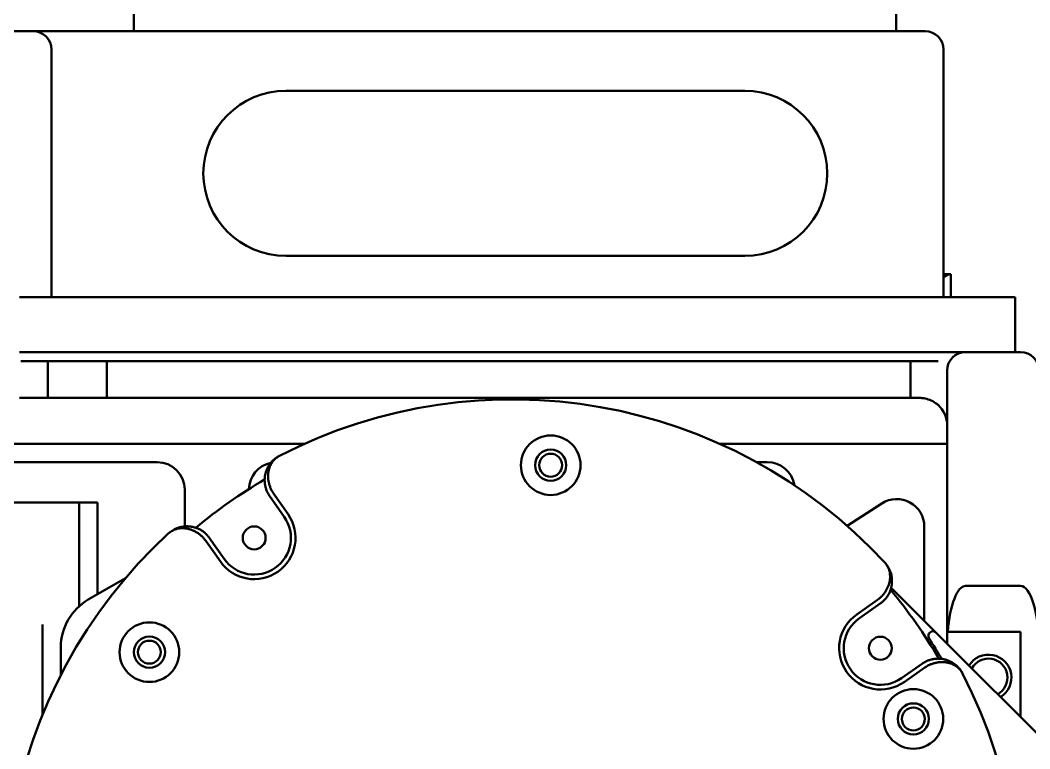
# Model space of a CAD drawing. Header units: millimetres. Extents: x 36 to 3196, y 27 to 5967.
# Drawn here: x 1915.5 to 2025.5, y 2439 to 2518.5 of the extents above; entities that cross this region are included whole.
import ezdxf

# ---------------------------------------------------------------- set-up
doc = ezdxf.new("R2010")
doc.units = ezdxf.units.MM
doc.layers.add('외형선(ISO)', color=7, linetype='Continuous', lineweight=50)

msp = doc.modelspace()

# ---------------------------------------------------------------- linework, layer by layer
at = {"layer": '외형선(ISO)'}
for p, q in [((1927.8661, 2520.6483), (1927.8661, 2517.2438)), ((2010.9174, 2520.6483), (2010.9174, 2517.2438)), ((1865.3333, 2517.2438), (1916.8917, 2517.2438)), ((1926.8553, 2517.2438), (1916.8917, 2517.2438)), ((1927.7578, 2517.2438), (1926.8553, 2517.2438)), ((1927.7578, 2517.2438), (2011.0917, 2517.2438)), ((2014.0917, 2517.2438), (2011.0917, 2517.2438)), ((1918.8917, 2488.2438), (1918.8917, 2515.2438)), ((2016.0917, 2488.2438), (2016.0917, 2515.2438)), ((1994.4247, 2510.7438), (1944.4247, 2510.7438)), ((1944.4247, 2510.7438), (1994.4247, 2510.7438)), ((1944.4247, 2492.7438), (1994.4247, 2492.7438)), ((1994.4247, 2492.7438), (1944.4247, 2492.7438)), ((2016.0917, 2490.7438), (2016.8917, 2490.7438)), ((2016.8917, 2490.7438), (2016.8917, 2488.2438)), ((1925.1353, 2488.2438), (1915.3917, 2488.2438)), ((1934.8789, 2488.2438), (1925.1353, 2488.2438)), ((2019.8917, 2488.2438), (1934.8789, 2488.2438)), ((2023.8917, 2488.2438), (2019.8917, 2488.2438)), ((2023.8917, 2482.2438), (2023.8917, 2488.2438)), ((1925.1482, 2482.2438), (1915.4046, 2482.2438)), ((1925.1482, 2482.2438), (1934.8917, 2482.2438)), ((2018.4917, 2482.2438), (1934.8789, 2482.2438)), ((1934.8917, 2482.2438), (2018.4917, 2482.2438)), ((2024.4917, 2482.2438), (2018.4917, 2482.2438)), ((1915.5291, 2481.2438), (1925.1482, 2481.2438)), ((1918.4917, 2481.2438), (1918.4917, 2477.2438)), ((1924.8917, 2477.2438), (1924.8917, 2481.2438)), ((1925.1482, 2481.2438), (1934.8917, 2481.2438)), ((2015.4917, 2481.2438), (1934.8917, 2481.2438)), ((2012.4917, 2477.2438), (2012.4917, 2481.2438)), ((2016.4917, 2474.6385), (2016.4917, 2480.2438)), ((1915.4046, 2477.2438), (1915.5291, 2477.2438)), ((1915.5291, 2477.2438), (1918.4917, 2477.2438)), ((1918.4917, 2477.2438), (1921.4917, 2477.2438)), ((1921.4917, 2477.2438), (1921.8917, 2477.2438)), ((1924.8917, 2477.2438), (1921.8917, 2477.2438)), ((1924.8917, 2477.2438), (2009.4917, 2477.2438)), ((2009.4917, 2477.2438), (2012.4917, 2477.2438)), ((2012.4917, 2477.2438), (2013.4917, 2477.2438)), ((2016.4917, 2474.6385), (2016.4917, 2451.7438)), ((1871.8917, 2472.2438), (1946.4367, 2472.2438)), ((1991.7093, 2472.2438), (2013.4917, 2472.2438)), ((2013.4917, 2472.2438), (2016.4917, 2472.2438)), ((1880.6131, 2470.2438), (1930.3917, 2470.2438)), ((1995.7189, 2470.2438), (1996.8847, 2470.2438)), ((1933.3917, 2467.2438), (1933.3917, 2463.2334)), ((1943.06, 2466.8398), (1944.654, 2464.5634)), ((1876.8917, 2465.8438), (1921.8917, 2465.8438)), ((1921.8917, 2454.5202), (1921.8917, 2465.8438)), ((1921.8917, 2465.8438), (1923.8917, 2465.8438)), ((1921.8917, 2454.5202), (1921.8917, 2465.8438)), ((1923.8917, 2455.8216), (1923.8917, 2465.8438)), ((1944.2444, 2464.2766), (1942.6504, 2466.553)), ((2005.579, 2463.3152), (2009.3725, 2465.7475)), ((2013.9917, 2463.2221), (2013.9917, 2452.9391)), ((1937.2816, 2459.4012), (1935.6876, 2461.6776)), ((1936.0972, 2461.9644), (1937.6912, 2459.688)), ((1926.9355, 2457.5789), (1922.8917, 2455.2442)), ((2010.3829, 2456.5479), (2015.2863, 2451.6445)), ((2024.4917, 2456.7438), (2018.4917, 2456.7438)), ((2006.6304, 2453.6352), (2008.9068, 2455.2292)), ((2009.1936, 2454.8196), (2006.9172, 2453.2257)), ((1917.8917, 2452.5412), (1917.8917, 2446.3231)), ((2015.2863, 2451.6445), (2157.3402, 2309.5906)), ((2024.4917, 2451.7438), (2016.4917, 2451.7438)), ((2016.4917, 2450.4391), (2016.4917, 2451.7438)), ((2016.5561, 2451.7438), (2024.4917, 2451.7438)), ((2024.4917, 2442.4391), (2024.4917, 2451.7438)), ((2024.4917, 2451.7438), (2024.4917, 2442.4391)), ((1919.8917, 2450.0481), (1919.8917, 2447.0185)), ((2011.5058, 2446.6724), (2013.7822, 2448.2664)), ((2014.069, 2447.8568), (2011.7926, 2446.2629)), ((1917.8917, 2446.3231), (1917.8917, 2442.8438)), ((1917.8917, 2442.6534), (1917.8917, 2442.8438))]:
    msp.add_line(p, q, dxfattribs=at)
for centre, radius in [((1973.2783, 2469.9102), 3.25), ((1973.2783, 2469.9102), 1.7), ((1973.2783, 2469.9102), 1.25), ((1940.9678, 2461.9823), 1.25), ((1929.5489, 2449.5189), 3.25), ((1929.5489, 2449.5189), 1.7), ((1929.5489, 2449.5189), 1.25), ((2009.2115, 2449.9491), 1.25), ((2012.8024, 2442.2351), 3.25), ((2012.8024, 2442.2351), 1.7), ((2012.8024, 2442.2351), 1.25)]:
    msp.add_circle(centre, radius, dxfattribs=at)
for centre, radius, start, end in [((1916.8917, 2515.2438), 2, 0, 90), ((2014.0917, 2515.2438), 2, 0, 90), ((1944.4247, 2501.7438), 9, 90, 270), ((1944.4247, 2501.7438), 9, 90, 270), ((1994.4247, 2501.7438), 9, 270, 90), ((1994.4247, 2501.7438), 9, 270, 90), ((2016.8917, 2489.7438), 1, 90, 143.130102), ((2018.4917, 2480.2438), 2, 90, 180), ((2024.4917, 2480.2438), 2, 0, 90), ((1969.073, 2421.8438), 55.25, 42.699139, 117.300861), ((2013.4917, 2474.2438), 3, 0, 48.189685), ((1930.3917, 2467.2438), 3, 0, 90), ((1943.3917, 2467.2438), 3, 101.482965, 178.881693), ((1996.8847, 2467.2438), 3, 9.350556, 90), ((1969.073, 2421.8438), 53.75, 120.110081, 129.88992), ((1945.1079, 2468.2737), 3, 208.671704, 215), ((1945.1079, 2468.2737), 2.5, 208.671704, 215), ((2010.9917, 2463.2221), 3, 0, 122.667332), ((1940.9678, 2461.9823), 4.5, 215, 35), ((1940.9678, 2461.9823), 4, 215, 35), ((1969.073, 2421.8438), 55.25, 132.699139, 207.300861), ((1933.6398, 2460.2436), 2.5, 35, 41.328296), ((1933.6398, 2460.2436), 3, 35, 41.328296), ((1969.073, 2421.8438), 53.75, 30.110081, 39.88992), ((1925.8917, 2450.0481), 6, 120, 180), ((2007.4728, 2457.2771), 2.5, 305, 311.328296), ((2007.4728, 2457.2771), 3, 305, 311.328296), ((2009.2115, 2449.9491), 4.5, 125, 305), ((2009.2115, 2449.9491), 4, 125, 305), ((2014.9328, 2451.2909), 0.5, 45, 212.705016), ((1969.073, 2421.8438), 54, 29.929449, 32.705016), ((2020.9917, 2446.7438), 2.5, 301.843186, 148.156814), ((2015.5029, 2445.8089), 3, 118.671704, 125), ((2020.9917, 2446.7438), 2.067, 299.020183, 150.979817), ((1969.073, 2421.8438), 55.25, 312.699139, 27.300861), ((2015.5029, 2445.8089), 2.5, 118.671704, 125)]:
    msp.add_arc(centre, radius, start, end, dxfattribs=at)
for centre, start_param, end_param in [((2018.4917, 2450.0624), 0, 1.31641178), ((2024.4917, 2450.0624), 4.71238898, 6.28318531)]:
    msp.add_ellipse(centre, major_axis=(0, 6.6814), ratio=0.29934007, start_param=start_param, end_param=end_param, dxfattribs=at)
for points, knots in [([(2015.4917, 2476.4799), (2015.4058, 2476.5564), (2015.3163, 2476.6279), (2015.035, 2476.8268), (2014.8154, 2476.9466), (2014.3706, 2477.1221), (2014.1459, 2477.1784), (2013.7878, 2477.2336), (2013.6341, 2477.2438), (2013.4917, 2477.2438)], [-1.929208424, -1.929208424, -1.929208424, -1.929208424, -1.895114868, -1.895114868, -1.825567737, -1.825567737, -1.756020605, -1.756020605, -1.699203433, -1.699203433, -1.699203433, -1.699203433]), ([(1942.4757, 2466.8343), (1942.4171, 2466.9416), (1942.3659, 2467.0506), (1942.3217, 2467.1614), (1942.2996, 2467.2168), (1942.2792, 2467.2726), (1942.2606, 2467.3288), (1942.2419, 2467.3851), (1942.2249, 2467.4417), (1942.2097, 2467.4988), (1942.1944, 2467.5558), (1942.1808, 2467.6135), (1942.1691, 2467.6706), (1942.1574, 2467.7276), (1942.1475, 2467.7844), (1942.1393, 2467.8409), (1942.131, 2467.8974), (1942.1245, 2467.9535), (1942.1196, 2468.0094), (1942.1146, 2468.0652), (1942.1113, 2468.1208), (1942.1095, 2468.1761), (1942.1077, 2468.2314), (1942.1074, 2468.2865), (1942.1086, 2468.3411), (1942.1099, 2468.3958), (1942.1126, 2468.4496), (1942.1166, 2468.5026), (1942.1207, 2468.5557), (1942.1261, 2468.608), (1942.1328, 2468.6597), (1942.1395, 2468.7113), (1942.1475, 2468.7622), (1942.1567, 2468.8125), (1942.1658, 2468.8628), (1942.1762, 2468.9124), (1942.1878, 2468.9614), (1942.1993, 2469.0104), (1942.212, 2469.0588), (1942.2258, 2469.1065), (1942.2396, 2469.1543), (1942.2545, 2469.2014), (1942.2705, 2469.248), (1942.2865, 2469.2946), (1942.3035, 2469.3404), (1942.3214, 2469.3853), (1942.3572, 2469.4749), (1942.3966, 2469.5612), (1942.4392, 2469.6442), (1942.4819, 2469.7272), (1942.5278, 2469.8071), (1942.5767, 2469.884), (1942.6256, 2469.9609), (1942.6776, 2470.0349), (1942.7325, 2470.106), (1942.7599, 2470.1416), (1942.7881, 2470.1765), (1942.8169, 2470.2106), (1942.8458, 2470.2447), (1942.8754, 2470.2783), (1942.9057, 2470.3109), (1942.9359, 2470.3436), (1942.9667, 2470.3754), (1942.998, 2470.4064), (1943.0293, 2470.4374), (1943.0611, 2470.4675), (1943.0935, 2470.4969), (1943.1583, 2470.5555), (1943.2252, 2470.611), (1943.2941, 2470.6633), (1943.363, 2470.7156), (1943.434, 2470.7648), (1943.507, 2470.8108), (1943.5434, 2470.8339), (1943.5805, 2470.8561), (1943.6179, 2470.8776), (1943.6367, 2470.8883), (1943.6556, 2470.8988), (1943.6746, 2470.9092), (1943.6841, 2470.9143), (1943.6936, 2470.9194), (1943.7032, 2470.9245), (1943.7127, 2470.9296), (1943.7224, 2470.9346), (1943.7319, 2470.9395)], [-1, -1, -1, -1, -0.9375, -0.9375, -0.9375, -0.90625, -0.90625, -0.90625, -0.875, -0.875, -0.875, -0.84375, -0.84375, -0.84375, -0.8125, -0.8125, -0.8125, -0.78125, -0.78125, -0.78125, -0.75, -0.75, -0.75, -0.71875, -0.71875, -0.71875, -0.6875, -0.6875, -0.6875, -0.65625, -0.65625, -0.65625, -0.625, -0.625, -0.625, -0.59375, -0.59375, -0.59375, -0.5625, -0.5625, -0.5625, -0.53125, -0.53125, -0.53125, -0.5, -0.5, -0.5, -0.4375, -0.4375, -0.4375, -0.375, -0.375, -0.375, -0.3125, -0.3125, -0.3125, -0.28125, -0.28125, -0.28125, -0.25, -0.25, -0.25, -0.21875, -0.21875, -0.21875, -0.1875, -0.1875, -0.1875, -0.125, -0.125, -0.125, -0.0625, -0.0625, -0.0625, -0.03125, -0.03125, -0.03125, -0.015625, -0.015625, -0.015625, -0.0078125, -0.0078125, -0.0078125, 0, 0, 0, 0]), ([(1943.7319, 2470.9395), (1943.7239, 2470.9354), (1943.7158, 2470.9312), (1943.7078, 2470.9269), (1943.6997, 2470.9226), (1943.6917, 2470.9183), (1943.6837, 2470.9139), (1943.6678, 2470.9051), (1943.652, 2470.8962), (1943.6363, 2470.887), (1943.6049, 2470.8688), (1943.5739, 2470.8497), (1943.5435, 2470.8298), (1943.4827, 2470.7901), (1943.4238, 2470.7472), (1943.3669, 2470.7012), (1943.31, 2470.6553), (1943.2551, 2470.6061), (1943.2022, 2470.5538), (1943.1758, 2470.5276), (1943.1499, 2470.5006), (1943.1245, 2470.4728), (1943.0991, 2470.445), (1943.0743, 2470.4163), (1943.05, 2470.3868), (1943.0257, 2470.3573), (1943.0019, 2470.327), (1942.9789, 2470.296), (1942.9559, 2470.265), (1942.9335, 2470.2333), (1942.9119, 2470.2008), (1942.8685, 2470.136), (1942.8279, 2470.0682), (1942.7902, 2469.9974), (1942.7525, 2469.9266), (1942.7176, 2469.8528), (1942.6859, 2469.7757), (1942.6541, 2469.6986), (1942.6254, 2469.6183), (1942.6001, 2469.5345), (1942.5875, 2469.4926), (1942.5757, 2469.4497), (1942.5649, 2469.406), (1942.554, 2469.3622), (1942.5442, 2469.3179), (1942.5354, 2469.273), (1942.5265, 2469.228), (1942.5187, 2469.1824), (1942.512, 2469.1361), (1942.5052, 2469.0898), (1942.4996, 2469.0428), (1942.495, 2468.9951), (1942.4904, 2468.9474), (1942.487, 2468.899), (1942.4847, 2468.8499), (1942.4824, 2468.8007), (1942.4813, 2468.7509), (1942.4814, 2468.7002), (1942.4815, 2468.6495), (1942.4829, 2468.598), (1942.4857, 2468.5456), (1942.4884, 2468.4933), (1942.4925, 2468.4403), (1942.498, 2468.3872), (1942.5034, 2468.334), (1942.5103, 2468.2804), (1942.5186, 2468.2264), (1942.5268, 2468.1725), (1942.5365, 2468.1181), (1942.5477, 2468.0634), (1942.559, 2468.0086), (1942.5717, 2467.9535), (1942.586, 2467.8979), (1942.6003, 2467.8424), (1942.6163, 2467.7861), (1942.6338, 2467.7303), (1942.6512, 2467.6745), (1942.6701, 2467.6189), (1942.6905, 2467.5637), (1942.7109, 2467.5084), (1942.7327, 2467.4535), (1942.756, 2467.3988), (1942.8027, 2467.2894), (1942.8554, 2467.1812), (1942.9144, 2467.0742)], [-1, -1, -1, -1, -0.9921875, -0.9921875, -0.9921875, -0.984375, -0.984375, -0.984375, -0.96875, -0.96875, -0.96875, -0.9375, -0.9375, -0.9375, -0.875, -0.875, -0.875, -0.8125, -0.8125, -0.8125, -0.78125, -0.78125, -0.78125, -0.75, -0.75, -0.75, -0.71875, -0.71875, -0.71875, -0.6875, -0.6875, -0.6875, -0.625, -0.625, -0.625, -0.5625, -0.5625, -0.5625, -0.5, -0.5, -0.5, -0.46875, -0.46875, -0.46875, -0.4375, -0.4375, -0.4375, -0.40625, -0.40625, -0.40625, -0.375, -0.375, -0.375, -0.34375, -0.34375, -0.34375, -0.3125, -0.3125, -0.3125, -0.28125, -0.28125, -0.28125, -0.25, -0.25, -0.25, -0.21875, -0.21875, -0.21875, -0.1875, -0.1875, -0.1875, -0.15625, -0.15625, -0.15625, -0.125, -0.125, -0.125, -0.09375, -0.09375, -0.09375, -0.0625, -0.0625, -0.0625, 0, 0, 0, 0]), ([(1931.6053, 2462.4484), (1931.6132, 2462.4557), (1931.6212, 2462.463), (1931.6292, 2462.4703), (1931.6373, 2462.4775), (1931.6454, 2462.4847), (1931.6535, 2462.4919), (1931.6697, 2462.5062), (1931.686, 2462.5203), (1931.7025, 2462.5343), (1931.7355, 2462.5622), (1931.7691, 2462.5893), (1931.8032, 2462.6158), (1931.8714, 2462.6686), (1931.9419, 2462.7184), (1932.0146, 2462.7653), (1932.0873, 2462.8122), (1932.1623, 2462.8561), (1932.2396, 2462.8969), (1932.2783, 2462.9173), (1932.3175, 2462.9369), (1932.3573, 2462.9557), (1932.3972, 2462.9745), (1932.4376, 2462.9926), (1932.4786, 2463.0098), (1932.5196, 2463.027), (1932.5613, 2463.0434), (1932.6032, 2463.0589), (1932.6452, 2463.0743), (1932.6876, 2463.0889), (1932.7304, 2463.1025), (1932.816, 2463.1297), (1932.9032, 2463.1532), (1932.9923, 2463.1729), (1933.0813, 2463.1926), (1933.172, 2463.2084), (1933.2647, 2463.2201), (1933.3573, 2463.2318), (1933.4518, 2463.2393), (1933.5483, 2463.2422), (1933.5965, 2463.2437), (1933.6454, 2463.244), (1933.6946, 2463.2431), (1933.7439, 2463.2422), (1933.7933, 2463.2401), (1933.8429, 2463.2367), (1933.8925, 2463.2334), (1933.9423, 2463.2288), (1933.9923, 2463.2228), (1934.0423, 2463.2169), (1934.0924, 2463.2097), (1934.1428, 2463.2012), (1934.1932, 2463.1926), (1934.2438, 2463.1827), (1934.2946, 2463.1713), (1934.3454, 2463.1599), (1934.3964, 2463.1471), (1934.4477, 2463.1328), (1934.499, 2463.1185), (1934.5504, 2463.1026), (1934.6022, 2463.0851), (1934.654, 2463.0675), (1934.7057, 2463.0484), (1934.757, 2463.0278), (1934.8083, 2463.0072), (1934.8594, 2462.9851), (1934.9102, 2462.9613), (1934.961, 2462.9376), (1935.0115, 2462.9122), (1935.0618, 2462.8852), (1935.112, 2462.8582), (1935.162, 2462.8294), (1935.2116, 2462.7989), (1935.2612, 2462.7684), (1935.3108, 2462.7359), (1935.3592, 2462.702), (1935.4076, 2462.6682), (1935.455, 2462.6328), (1935.5015, 2462.5961), (1935.5479, 2462.5593), (1935.5934, 2462.5211), (1935.6379, 2462.4814), (1935.7269, 2462.4019), (1935.8119, 2462.3165), (1935.8926, 2462.2247)], [-1, -1, -1, -1, -0.9921875, -0.9921875, -0.9921875, -0.984375, -0.984375, -0.984375, -0.96875, -0.96875, -0.96875, -0.9375, -0.9375, -0.9375, -0.875, -0.875, -0.875, -0.8125, -0.8125, -0.8125, -0.78125, -0.78125, -0.78125, -0.75, -0.75, -0.75, -0.71875, -0.71875, -0.71875, -0.6875, -0.6875, -0.6875, -0.625, -0.625, -0.625, -0.5625, -0.5625, -0.5625, -0.5, -0.5, -0.5, -0.46875, -0.46875, -0.46875, -0.4375, -0.4375, -0.4375, -0.40625, -0.40625, -0.40625, -0.375, -0.375, -0.375, -0.34375, -0.34375, -0.34375, -0.3125, -0.3125, -0.3125, -0.28125, -0.28125, -0.28125, -0.25, -0.25, -0.25, -0.21875, -0.21875, -0.21875, -0.1875, -0.1875, -0.1875, -0.15625, -0.15625, -0.15625, -0.125, -0.125, -0.125, -0.09375, -0.09375, -0.09375, -0.0625, -0.0625, -0.0625, 0, 0, 0, 0]), ([(1935.5171, 2461.8946), (1935.4368, 2461.9867), (1935.3531, 2462.0731), (1935.2663, 2462.1544), (1935.2229, 2462.195), (1935.1787, 2462.2344), (1935.1338, 2462.2724), (1935.0888, 2462.3104), (1935.0431, 2462.3472), (1934.9966, 2462.3827), (1934.9502, 2462.4181), (1934.9027, 2462.4524), (1934.8554, 2462.4849), (1934.8081, 2462.5173), (1934.7606, 2462.5482), (1934.713, 2462.5774), (1934.6654, 2462.6067), (1934.6176, 2462.6344), (1934.5698, 2462.6606), (1934.5219, 2462.6869), (1934.4739, 2462.7116), (1934.4258, 2462.7349), (1934.3777, 2462.7583), (1934.3293, 2462.7802), (1934.2811, 2462.8007), (1934.2328, 2462.8212), (1934.1849, 2462.8401), (1934.1373, 2462.8576), (1934.0897, 2462.875), (1934.0425, 2462.8911), (1933.9955, 2462.9057), (1933.9486, 2462.9204), (1933.9019, 2462.9337), (1933.8555, 2462.9457), (1933.8092, 2462.9577), (1933.7631, 2462.9684), (1933.7173, 2462.9779), (1933.6714, 2462.9874), (1933.6259, 2462.9957), (1933.5806, 2463.0028), (1933.5353, 2463.0099), (1933.4903, 2463.0158), (1933.4455, 2463.0205), (1933.4007, 2463.0253), (1933.3564, 2463.0289), (1933.3127, 2463.0314), (1933.2253, 2463.0363), (1933.14, 2463.0368), (1933.0567, 2463.0333), (1932.9734, 2463.0298), (1932.8922, 2463.0223), (1932.8127, 2463.0111), (1932.7333, 2462.9998), (1932.6557, 2462.9849), (1932.5799, 2462.9663), (1932.542, 2462.9571), (1932.5046, 2462.9469), (1932.4676, 2462.9359), (1932.4306, 2462.9248), (1932.3939, 2462.9129), (1932.3579, 2462.9002), (1932.3219, 2462.8874), (1932.2865, 2462.8739), (1932.2516, 2462.8595), (1932.2168, 2462.8452), (1932.1826, 2462.8301), (1932.149, 2462.8142), (1932.0817, 2462.7824), (1932.0167, 2462.7476), (1931.9541, 2462.7099), (1931.8914, 2462.6722), (1931.831, 2462.6315), (1931.7728, 2462.5879), (1931.7438, 2462.5661), (1931.7153, 2462.5436), (1931.6873, 2462.5203), (1931.6734, 2462.5087), (1931.6595, 2462.4969), (1931.6459, 2462.4849), (1931.639, 2462.4789), (1931.6322, 2462.4728), (1931.6255, 2462.4668), (1931.6187, 2462.4607), (1931.6119, 2462.4545), (1931.6053, 2462.4484)], [-1, -1, -1, -1, -0.9375, -0.9375, -0.9375, -0.90625, -0.90625, -0.90625, -0.875, -0.875, -0.875, -0.84375, -0.84375, -0.84375, -0.8125, -0.8125, -0.8125, -0.78125, -0.78125, -0.78125, -0.75, -0.75, -0.75, -0.71875, -0.71875, -0.71875, -0.6875, -0.6875, -0.6875, -0.65625, -0.65625, -0.65625, -0.625, -0.625, -0.625, -0.59375, -0.59375, -0.59375, -0.5625, -0.5625, -0.5625, -0.53125, -0.53125, -0.53125, -0.5, -0.5, -0.5, -0.4375, -0.4375, -0.4375, -0.375, -0.375, -0.375, -0.3125, -0.3125, -0.3125, -0.28125, -0.28125, -0.28125, -0.25, -0.25, -0.25, -0.21875, -0.21875, -0.21875, -0.1875, -0.1875, -0.1875, -0.125, -0.125, -0.125, -0.0625, -0.0625, -0.0625, -0.03125, -0.03125, -0.03125, -0.015625, -0.015625, -0.015625, -0.0078125, -0.0078125, -0.0078125, 0, 0, 0, 0]), ([(2009.1238, 2455.3997), (2009.2159, 2455.4801), (2009.3024, 2455.5637), (2009.3836, 2455.6505), (2009.4242, 2455.6939), (2009.4636, 2455.7381), (2009.5016, 2455.7831), (2009.5396, 2455.828), (2009.5764, 2455.8737), (2009.6119, 2455.9202), (2009.6473, 2455.9667), (2009.6817, 2456.0141), (2009.7141, 2456.0614), (2009.7466, 2456.1087), (2009.7774, 2456.1562), (2009.8067, 2456.2038), (2009.8359, 2456.2514), (2009.8636, 2456.2992), (2009.8898, 2456.3471), (2009.9161, 2456.3949), (2009.9408, 2456.4429), (2009.9641, 2456.491), (2009.9875, 2456.5392), (2010.0094, 2456.5875), (2010.0299, 2456.6358), (2010.0504, 2456.6841), (2010.0693, 2456.7319), (2010.0868, 2456.7795), (2010.1042, 2456.8271), (2010.1203, 2456.8744), (2010.1349, 2456.9213), (2010.1496, 2456.9683), (2010.1629, 2457.0149), (2010.1749, 2457.0613), (2010.1869, 2457.1077), (2010.1976, 2457.1538), (2010.2071, 2457.1996), (2010.2166, 2457.2454), (2010.2249, 2457.2909), (2010.232, 2457.3362), (2010.2391, 2457.3815), (2010.245, 2457.4265), (2010.2497, 2457.4713), (2010.2545, 2457.5161), (2010.2581, 2457.5604), (2010.2606, 2457.6041), (2010.2655, 2457.6916), (2010.266, 2457.7768), (2010.2625, 2457.8601), (2010.259, 2457.9434), (2010.2515, 2458.0247), (2010.2403, 2458.1041), (2010.229, 2458.1835), (2010.2141, 2458.2611), (2010.1955, 2458.3369), (2010.1863, 2458.3748), (2010.1761, 2458.4123), (2010.1651, 2458.4493), (2010.1541, 2458.4863), (2010.1421, 2458.5229), (2010.1294, 2458.5589), (2010.1166, 2458.595), (2010.1031, 2458.6304), (2010.0887, 2458.6652), (2010.0744, 2458.7), (2010.0593, 2458.7342), (2010.0434, 2458.7679), (2010.0116, 2458.8351), (2009.9768, 2458.9001), (2009.9391, 2458.9628), (2009.9014, 2459.0254), (2009.8607, 2459.0859), (2009.8171, 2459.144), (2009.7953, 2459.1731), (2009.7728, 2459.2016), (2009.7495, 2459.2295), (2009.7379, 2459.2435), (2009.7261, 2459.2573), (2009.7141, 2459.271), (2009.7081, 2459.2778), (2009.7021, 2459.2846), (2009.696, 2459.2914), (2009.6899, 2459.2981), (2009.6837, 2459.3049), (2009.6776, 2459.3115)], [-1, -1, -1, -1, -0.9375, -0.9375, -0.9375, -0.90625, -0.90625, -0.90625, -0.875, -0.875, -0.875, -0.84375, -0.84375, -0.84375, -0.8125, -0.8125, -0.8125, -0.78125, -0.78125, -0.78125, -0.75, -0.75, -0.75, -0.71875, -0.71875, -0.71875, -0.6875, -0.6875, -0.6875, -0.65625, -0.65625, -0.65625, -0.625, -0.625, -0.625, -0.59375, -0.59375, -0.59375, -0.5625, -0.5625, -0.5625, -0.53125, -0.53125, -0.53125, -0.5, -0.5, -0.5, -0.4375, -0.4375, -0.4375, -0.375, -0.375, -0.375, -0.3125, -0.3125, -0.3125, -0.28125, -0.28125, -0.28125, -0.25, -0.25, -0.25, -0.21875, -0.21875, -0.21875, -0.1875, -0.1875, -0.1875, -0.125, -0.125, -0.125, -0.0625, -0.0625, -0.0625, -0.03125, -0.03125, -0.03125, -0.015625, -0.015625, -0.015625, -0.0078125, -0.0078125, -0.0078125, 0, 0, 0, 0]), ([(2009.6776, 2459.3115), (2009.6849, 2459.3037), (2009.6922, 2459.2956), (2009.6995, 2459.2876), (2009.7067, 2459.2796), (2009.7139, 2459.2715), (2009.7211, 2459.2634), (2009.7354, 2459.2472), (2009.7495, 2459.2308), (2009.7635, 2459.2143), (2009.7914, 2459.1813), (2009.8186, 2459.1478), (2009.845, 2459.1137), (2009.8978, 2459.0454), (2009.9477, 2458.975), (2009.9945, 2458.9022), (2010.0414, 2458.8295), (2010.0853, 2458.7545), (2010.1261, 2458.6772), (2010.1465, 2458.6386), (2010.1661, 2458.5993), (2010.1849, 2458.5595), (2010.2038, 2458.5197), (2010.2218, 2458.4793), (2010.239, 2458.4382), (2010.2562, 2458.3972), (2010.2726, 2458.3556), (2010.2881, 2458.3136), (2010.3035, 2458.2717), (2010.3181, 2458.2293), (2010.3317, 2458.1865), (2010.3589, 2458.1009), (2010.3825, 2458.0136), (2010.4021, 2457.9246), (2010.4218, 2457.8356), (2010.4376, 2457.7448), (2010.4493, 2457.6522), (2010.461, 2457.5596), (2010.4685, 2457.4651), (2010.4714, 2457.3686), (2010.4729, 2457.3203), (2010.4732, 2457.2715), (2010.4723, 2457.2222), (2010.4714, 2457.1729), (2010.4693, 2457.1236), (2010.466, 2457.074), (2010.4626, 2457.0243), (2010.458, 2456.9746), (2010.4521, 2456.9246), (2010.4461, 2456.8746), (2010.4389, 2456.8244), (2010.4304, 2456.774), (2010.4218, 2456.7236), (2010.4119, 2456.673), (2010.4005, 2456.6222), (2010.3891, 2456.5714), (2010.3763, 2456.5204), (2010.362, 2456.4691), (2010.3477, 2456.4179), (2010.3318, 2456.3664), (2010.3143, 2456.3146), (2010.2967, 2456.2629), (2010.2776, 2456.2112), (2010.257, 2456.1598), (2010.2364, 2456.1085), (2010.2143, 2456.0574), (2010.1905, 2456.0066), (2010.1668, 2455.9558), (2010.1414, 2455.9053), (2010.1144, 2455.8551), (2010.0874, 2455.8048), (2010.0586, 2455.7548), (2010.0281, 2455.7052), (2009.9976, 2455.6556), (2009.9651, 2455.6061), (2009.9312, 2455.5577), (2009.8974, 2455.5093), (2009.8621, 2455.4618), (2009.8253, 2455.4154), (2009.7885, 2455.3689), (2009.7503, 2455.3234), (2009.7106, 2455.2789), (2009.6311, 2455.19), (2009.5457, 2455.105), (2009.454, 2455.0243)], [-1, -1, -1, -1, -0.9921875, -0.9921875, -0.9921875, -0.984375, -0.984375, -0.984375, -0.96875, -0.96875, -0.96875, -0.9375, -0.9375, -0.9375, -0.875, -0.875, -0.875, -0.8125, -0.8125, -0.8125, -0.78125, -0.78125, -0.78125, -0.75, -0.75, -0.75, -0.71875, -0.71875, -0.71875, -0.6875, -0.6875, -0.6875, -0.625, -0.625, -0.625, -0.5625, -0.5625, -0.5625, -0.5, -0.5, -0.5, -0.46875, -0.46875, -0.46875, -0.4375, -0.4375, -0.4375, -0.40625, -0.40625, -0.40625, -0.375, -0.375, -0.375, -0.34375, -0.34375, -0.34375, -0.3125, -0.3125, -0.3125, -0.28125, -0.28125, -0.28125, -0.25, -0.25, -0.25, -0.21875, -0.21875, -0.21875, -0.1875, -0.1875, -0.1875, -0.15625, -0.15625, -0.15625, -0.125, -0.125, -0.125, -0.09375, -0.09375, -0.09375, -0.0625, -0.0625, -0.0625, 0, 0, 0, 0]), ([(2014.0635, 2448.4411), (2014.1708, 2448.4997), (2014.2798, 2448.5509), (2014.3906, 2448.5951), (2014.446, 2448.6172), (2014.5018, 2448.6376), (2014.558, 2448.6563), (2014.6143, 2448.6749), (2014.671, 2448.6919), (2014.728, 2448.7071), (2014.7851, 2448.7224), (2014.8428, 2448.736), (2014.8998, 2448.7477), (2014.9569, 2448.7594), (2015.0137, 2448.7693), (2015.0701, 2448.7776), (2015.1266, 2448.7858), (2015.1827, 2448.7923), (2015.2386, 2448.7973), (2015.2944, 2448.8022), (2015.35, 2448.8056), (2015.4053, 2448.8074), (2015.4606, 2448.8092), (2015.5157, 2448.8094), (2015.5703, 2448.8082), (2015.625, 2448.807), (2015.6788, 2448.8043), (2015.7318, 2448.8002), (2015.7849, 2448.7961), (2015.8372, 2448.7907), (2015.8889, 2448.784), (2015.9405, 2448.7773), (2015.9914, 2448.7693), (2016.0417, 2448.7602), (2016.092, 2448.751), (2016.1416, 2448.7406), (2016.1906, 2448.7291), (2016.2396, 2448.7175), (2016.288, 2448.7048), (2016.3357, 2448.691), (2016.3835, 2448.6772), (2016.4306, 2448.6623), (2016.4772, 2448.6463), (2016.5238, 2448.6303), (2016.5696, 2448.6133), (2016.6145, 2448.5954), (2016.7041, 2448.5596), (2016.7904, 2448.5203), (2016.8734, 2448.4776), (2016.9564, 2448.435), (2017.0363, 2448.3891), (2017.1132, 2448.3401), (2017.1901, 2448.2912), (2017.2641, 2448.2392), (2017.3352, 2448.1844), (2017.3708, 2448.1569), (2017.4057, 2448.1288), (2017.4398, 2448.0999), (2017.474, 2448.071), (2017.5075, 2448.0414), (2017.5401, 2448.0112), (2017.5728, 2447.9809), (2017.6046, 2447.9502), (2017.6356, 2447.9189), (2017.6666, 2447.8875), (2017.6967, 2447.8557), (2017.7261, 2447.8233), (2017.7847, 2447.7585), (2017.8402, 2447.6916), (2017.8925, 2447.6227), (2017.9448, 2447.5538), (2017.994, 2447.4828), (2018.04, 2447.4099), (2018.0631, 2447.3734), (2018.0853, 2447.3364), (2018.1068, 2447.2989), (2018.1175, 2447.2801), (2018.128, 2447.2612), (2018.1384, 2447.2423), (2018.1435, 2447.2328), (2018.1487, 2447.2232), (2018.1537, 2447.2137), (2018.1588, 2447.2041), (2018.1638, 2447.1945), (2018.1687, 2447.1849)], [-1, -1, -1, -1, -0.9375, -0.9375, -0.9375, -0.90625, -0.90625, -0.90625, -0.875, -0.875, -0.875, -0.84375, -0.84375, -0.84375, -0.8125, -0.8125, -0.8125, -0.78125, -0.78125, -0.78125, -0.75, -0.75, -0.75, -0.71875, -0.71875, -0.71875, -0.6875, -0.6875, -0.6875, -0.65625, -0.65625, -0.65625, -0.625, -0.625, -0.625, -0.59375, -0.59375, -0.59375, -0.5625, -0.5625, -0.5625, -0.53125, -0.53125, -0.53125, -0.5, -0.5, -0.5, -0.4375, -0.4375, -0.4375, -0.375, -0.375, -0.375, -0.3125, -0.3125, -0.3125, -0.28125, -0.28125, -0.28125, -0.25, -0.25, -0.25, -0.21875, -0.21875, -0.21875, -0.1875, -0.1875, -0.1875, -0.125, -0.125, -0.125, -0.0625, -0.0625, -0.0625, -0.03125, -0.03125, -0.03125, -0.015625, -0.015625, -0.015625, -0.0078125, -0.0078125, -0.0078125, 0, 0, 0, 0]), ([(2018.1687, 2447.1849), (2018.1646, 2447.1929), (2018.1604, 2447.201), (2018.1561, 2447.2091), (2018.1518, 2447.2171), (2018.1475, 2447.2251), (2018.1431, 2447.2331), (2018.1344, 2447.249), (2018.1254, 2447.2649), (2018.1163, 2447.2806), (2018.098, 2447.312), (2018.0789, 2447.3429), (2018.059, 2447.3733), (2018.0193, 2447.4341), (2017.9764, 2447.493), (2017.9305, 2447.5499), (2017.8845, 2447.6068), (2017.8353, 2447.6617), (2017.783, 2447.7146), (2017.7568, 2447.741), (2017.7298, 2447.7669), (2017.702, 2447.7923), (2017.6742, 2447.8177), (2017.6455, 2447.8425), (2017.616, 2447.8668), (2017.5866, 2447.8912), (2017.5562, 2447.9149), (2017.5252, 2447.9379), (2017.4942, 2447.9609), (2017.4625, 2447.9833), (2017.43, 2448.005), (2017.3652, 2448.0483), (2017.2974, 2448.0889), (2017.2266, 2448.1266), (2017.1558, 2448.1643), (2017.082, 2448.1992), (2017.0049, 2448.231), (2016.9279, 2448.2627), (2016.8475, 2448.2914), (2016.7637, 2448.3167), (2016.7218, 2448.3293), (2016.6789, 2448.3411), (2016.6352, 2448.352), (2016.5915, 2448.3628), (2016.5472, 2448.3726), (2016.5022, 2448.3815), (2016.4572, 2448.3903), (2016.4116, 2448.3981), (2016.3653, 2448.4048), (2016.319, 2448.4116), (2016.272, 2448.4173), (2016.2243, 2448.4218), (2016.1766, 2448.4264), (2016.1282, 2448.4299), (2016.0791, 2448.4322), (2016.03, 2448.4344), (2015.9801, 2448.4356), (2015.9294, 2448.4354), (2015.8787, 2448.4353), (2015.8272, 2448.4339), (2015.7749, 2448.4311), (2015.7225, 2448.4284), (2015.6696, 2448.4243), (2015.6164, 2448.4188), (2015.5632, 2448.4134), (2015.5096, 2448.4065), (2015.4556, 2448.3983), (2015.4017, 2448.39), (2015.3473, 2448.3803), (2015.2926, 2448.3691), (2015.2379, 2448.3579), (2015.1827, 2448.3451), (2015.1271, 2448.3308), (2015.0716, 2448.3165), (2015.0153, 2448.3005), (2014.9595, 2448.2831), (2014.9037, 2448.2656), (2014.8481, 2448.2467), (2014.7929, 2448.2264), (2014.7376, 2448.206), (2014.6827, 2448.1841), (2014.628, 2448.1608), (2014.5186, 2448.1141), (2014.4104, 2448.0615), (2014.3034, 2448.0024)], [-1, -1, -1, -1, -0.9921875, -0.9921875, -0.9921875, -0.984375, -0.984375, -0.984375, -0.96875, -0.96875, -0.96875, -0.9375, -0.9375, -0.9375, -0.875, -0.875, -0.875, -0.8125, -0.8125, -0.8125, -0.78125, -0.78125, -0.78125, -0.75, -0.75, -0.75, -0.71875, -0.71875, -0.71875, -0.6875, -0.6875, -0.6875, -0.625, -0.625, -0.625, -0.5625, -0.5625, -0.5625, -0.5, -0.5, -0.5, -0.46875, -0.46875, -0.46875, -0.4375, -0.4375, -0.4375, -0.40625, -0.40625, -0.40625, -0.375, -0.375, -0.375, -0.34375, -0.34375, -0.34375, -0.3125, -0.3125, -0.3125, -0.28125, -0.28125, -0.28125, -0.25, -0.25, -0.25, -0.21875, -0.21875, -0.21875, -0.1875, -0.1875, -0.1875, -0.15625, -0.15625, -0.15625, -0.125, -0.125, -0.125, -0.09375, -0.09375, -0.09375, -0.0625, -0.0625, -0.0625, 0, 0, 0, 0])]:
    msp.add_open_spline(points, degree=3, knots=knots, dxfattribs=at)

doc.saveas('drawing.dxf')
